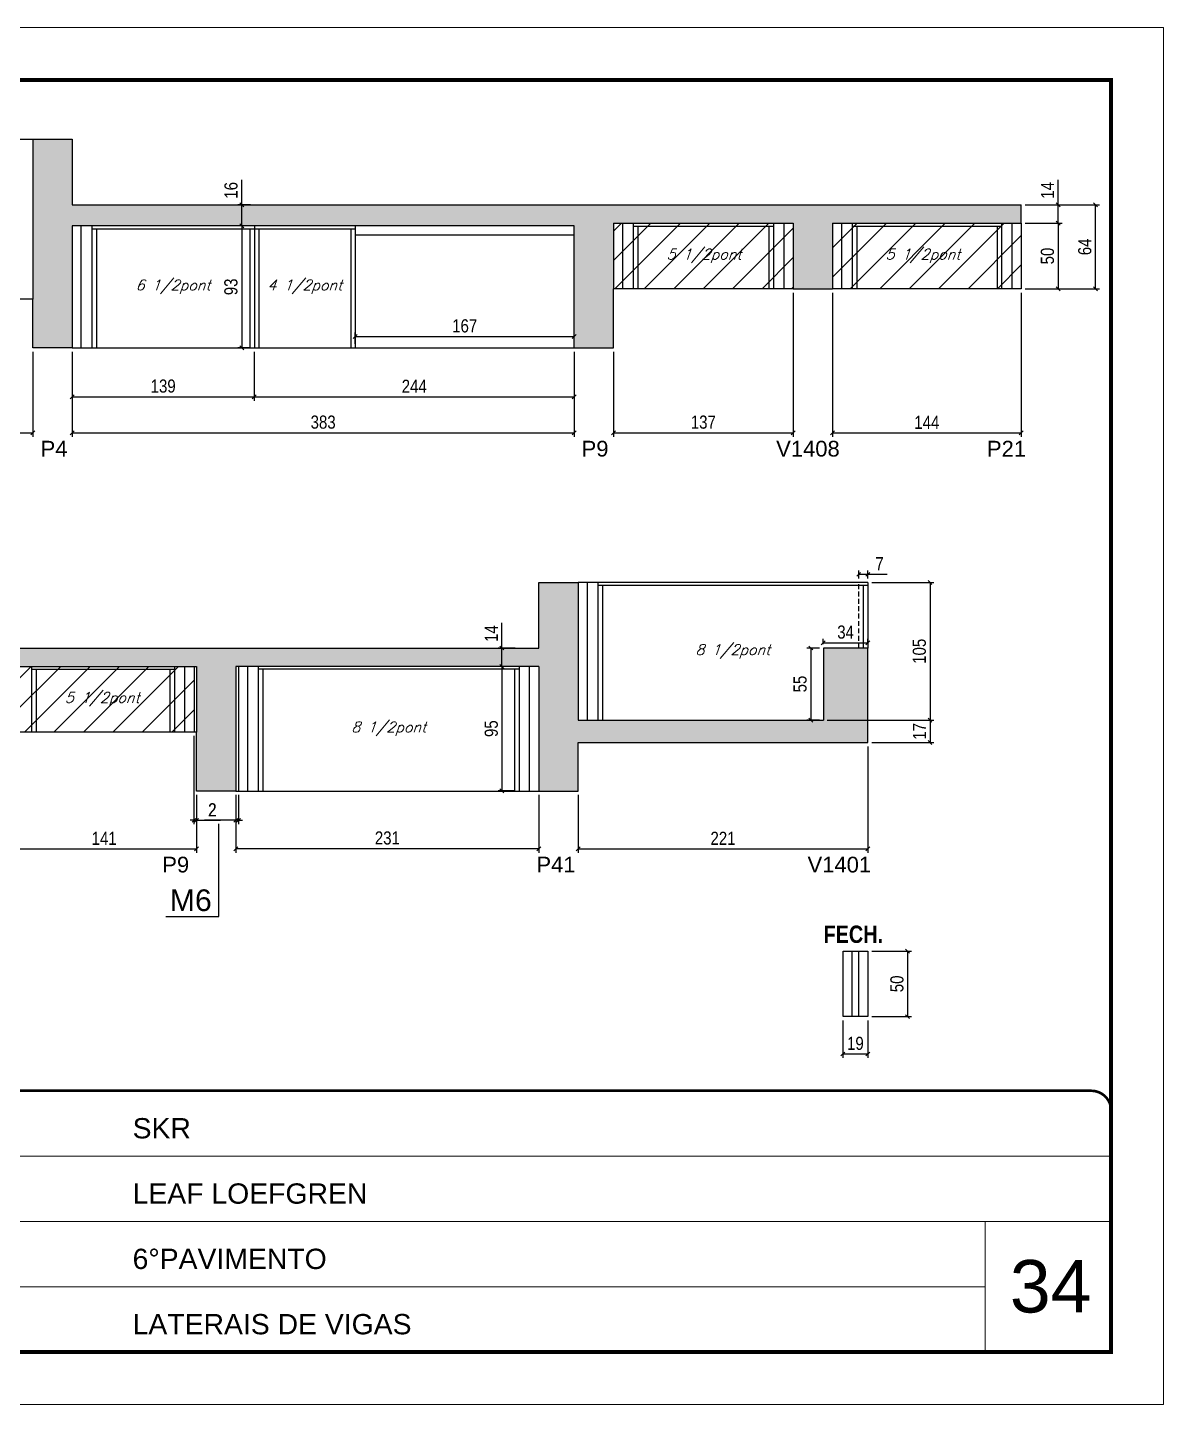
# Model space of a CAD drawing. Extents: x 3309 to 9563, y -2522 to 14608.
# Drawn here: x 5513 to 6379, y 4369 to 5419 of the extents above; entities that cross this region are included whole.
import ezdxf

# ---------------------------------------------------------------- set-up
doc = ezdxf.new("R2010")
doc.units = 0
for name, pattern in [('CONTINUO', [0]), ('DASHED', [0.75, 0.5, -0.25]), ('HIDDEN', [0.375, 0.25, -0.125])]:
    doc.linetypes.add(name, pattern=pattern)
for name, color, linetype in [('5', 5, 'Continuous'), ('COTA', 241, 'Continuous'), ('NOMENCLATURA', 7, 'Continuous'), ('Painéis', 200, 'Continuous'), ('SARR_2.2x7', 40, 'Continuous'), ('SARR_3.5x7', 81, 'Continuous'), ('texto', 7, 'Continuous')]:
    doc.layers.add(name, color=color, linetype=linetype)
for name, color, linetype, lineweight in [('CARIMBO', 255, 'Continuous', 9), ('Folhas', 255, 'Continuous', 9), ('Hachura', 251, 'Continuous', 9), ('SARRAFO DE PRESSAO', 251, 'DASHED', 9)]:
    doc.layers.add(name, color=color, linetype=linetype, lineweight=lineweight)
doc.styles.add('ARIAL', font='arial.ttf')
doc.styles.add('COTA TECNICA', font='techl___.ttf', dxfattribs={"height": 10})
doc.styles.add('Romans', font='romans.shx')
doc.styles.get("Standard").update_dxf_attribs({"font": 'arial.ttf'})
doc.styles.add('TECNICA', font='techb___.ttf', dxfattribs={"height": 10})
doc.dimstyles.new('PAINEL', dxfattribs={"dimtxt": 10, "dimasz": 3, "dimexe": 3, "dimexo": 3, "dimgap": 3, "dimtad": 1, "dimdec": 1, "dimzin": 12, "dimdsep": 46, "dimtxsty": 'COTA TECNICA', "dimblk1": 'OBLIQUE', "dimblk2": 'OBLIQUE', "dimsah": 1, "dimcen": 0.9, "dimclrd": 4, "dimclre": 4, "dimclrt": 240, "dimadec": 1, "dimazin": 3, "dimtfac": 1, "dimtdec": 1, "dimtmove": 0, "dimatfit": 3, "dimfxl": 1, "dimtolj": 1, "dimtzin": 12, "dimarcsym": 0})

# ---------------------------------------------------------------- blocks, each defined once
blk = doc.blocks.new('9999999999')
at = {"color": 30, "linetype": 'CONTINUO'}
for p, q in [((98564.6, 34379.6), (99584, 34379.6)), ((98564.6, 34329.8), (99488, 34329.8)), ((99584, 34329.8), (99488, 34329.8)), ((99488, 34329.8), (99488, 34230.2)), ((98564.6, 34280), (99488, 34280))]:
    blk.add_line(p, q, dxfattribs=at)
at = {"color": 30, "linetype": 'CONTINUO', "const_width": 2}
blk.add_lwpolyline([(99584, 34230.2), (99584, 34414.4, 0.414214), (99569, 34429.4), (98229, 34429.4, 0.414214), (98214, 34414.4), (98214, 34245.2, 0.414214), (98229, 34230.2), (99584, 34230.2)], format="xyb", dxfattribs=at)
at = {"layer": 'Folhas'}
blk.add_lwpolyline([(98139, 34190.2), (99624, 34190.2), (99624, 35240.2), (98139, 35240.2)], close=True, dxfattribs=at)
at = {"layer": 'Folhas', "color": 30, "const_width": 3}
blk.add_lwpolyline([(98214, 34230.2), (99584, 34230.2), (99584, 35200.2), (98214, 35200.2)], close=True, dxfattribs=at)
at = {"color": 7, "linetype": 'Continuous', "ltscale": 5, "style": 'ARIAL'}
for s, height, p in [('SKR', 15.48, (98837.7, 34393.1)), ('LEAF LOEFGREN', 15.483, (98837.7, 34343.3)), ('6°PAVIMENTO', 15.483, (98837.7, 34293.5)), ('LATERAIS DE VIGAS', 15.483, (98837.7, 34243.7))]:
    blk.add_text(s, height=height, dxfattribs=at).set_placement(p)
blk = doc.blocks.new('_Oblique')
at = {"color": 0, "linetype": 'ByBlock', "lineweight": -2}
blk.add_line((-0.5, -0.5), (0.5, 0.5), dxfattribs=at)
blk = doc.blocks.new('*D2663')
at = {"layer": 'COTA', "color": 4, "lineweight": -2, "transparency": 16777216}
for p, q in [((5295.9, 5209), (5295.9, 5107.1)), ((5516.9, 5172), (5516.9, 5107.1)), ((5295.9, 5110.1), (5516.9, 5110.1))]:
    blk.add_line(p, q, dxfattribs=at)
at = {"layer": 'Defpoints', "color": 0, "transparency": 16777216}
for p in [(5295.9, 5212), (5516.9, 5175), (5516.9, 5110.1)]:
    blk.add_point(p, dxfattribs=at)
at = {"layer": 'COTA', "color": 4, "lineweight": -2, "transparency": 16777216, "xscale": 3, "yscale": 3, "zscale": 3, "rotation": 180}
blk.add_blockref('_Oblique', (5295.9, 5110.1), dxfattribs=at)
at = {"layer": 'COTA', "color": 4, "lineweight": -2, "transparency": 16777216, "xscale": 3, "yscale": 3, "zscale": 3}
blk.add_blockref('_Oblique', (5516.9, 5110.1), dxfattribs=at)
at = {"layer": 'COTA', "color": 240, "transparency": 16777216, "insert": (5406.4, 5118.2), "char_height": 10, "attachment_point": 5, "style": 'COTA TECNICA'}
blk.add_mtext('\\A1;221', dxfattribs=at)
blk = doc.blocks.new('*D2666')
at = {"layer": 'COTA', "color": 4, "lineweight": -2, "transparency": 16777216}
for p, q in [((5546.9, 5172), (5546.9, 5107.1)), ((5929.9, 5172), (5929.9, 5107.1)), ((5546.9, 5110.1), (5929.9, 5110.1))]:
    blk.add_line(p, q, dxfattribs=at)
at = {"layer": 'Defpoints', "color": 0, "transparency": 16777216}
for p in [(5546.9, 5175), (5929.9, 5175), (5929.9, 5110.1)]:
    blk.add_point(p, dxfattribs=at)
at = {"layer": 'COTA', "color": 4, "lineweight": -2, "transparency": 16777216, "xscale": 3, "yscale": 3, "zscale": 3, "rotation": 180}
blk.add_blockref('_Oblique', (5546.9, 5110.1), dxfattribs=at)
at = {"layer": 'COTA', "color": 4, "lineweight": -2, "transparency": 16777216, "xscale": 3, "yscale": 3, "zscale": 3}
blk.add_blockref('_Oblique', (5929.9, 5110.1), dxfattribs=at)
at = {"layer": 'COTA', "color": 240, "transparency": 16777216, "insert": (5738.4, 5118.3), "char_height": 10, "attachment_point": 5, "style": 'COTA TECNICA'}
blk.add_mtext('\\A1;383', dxfattribs=at)
blk = doc.blocks.new('*D2667')
at = {"layer": 'COTA', "color": 4, "lineweight": -2, "transparency": 16777216}
for p, q in [((5546.9, 5172), (5546.9, 5134.6)), ((5685.9, 5172), (5685.9, 5134.6)), ((5546.9, 5137.6), (5685.9, 5137.6))]:
    blk.add_line(p, q, dxfattribs=at)
at = {"layer": 'Defpoints', "color": 0, "transparency": 16777216}
for p in [(5546.9, 5175), (5685.9, 5175), (5685.9, 5137.6)]:
    blk.add_point(p, dxfattribs=at)
at = {"layer": 'COTA', "color": 4, "lineweight": -2, "transparency": 16777216, "xscale": 3, "yscale": 3, "zscale": 3, "rotation": 180}
blk.add_blockref('_Oblique', (5546.9, 5137.6), dxfattribs=at)
at = {"layer": 'COTA', "color": 4, "lineweight": -2, "transparency": 16777216, "xscale": 3, "yscale": 3, "zscale": 3}
blk.add_blockref('_Oblique', (5685.9, 5137.6), dxfattribs=at)
at = {"layer": 'COTA', "color": 240, "transparency": 16777216, "insert": (5616.4, 5145.8), "char_height": 10, "attachment_point": 5, "style": 'COTA TECNICA'}
blk.add_mtext('\\A1;139', dxfattribs=at)
blk = doc.blocks.new('*D2668')
at = {"layer": 'COTA', "color": 4, "lineweight": -2, "transparency": 16777216}
for p, q in [((5685.9, 5172), (5685.9, 5134.6)), ((5929.9, 5172), (5929.9, 5134.6)), ((5685.9, 5137.6), (5929.9, 5137.6))]:
    blk.add_line(p, q, dxfattribs=at)
at = {"layer": 'Defpoints', "color": 0, "transparency": 16777216}
for p in [(5685.9, 5175), (5929.9, 5175), (5929.9, 5137.6)]:
    blk.add_point(p, dxfattribs=at)
at = {"layer": 'COTA', "color": 4, "lineweight": -2, "transparency": 16777216, "xscale": 3, "yscale": 3, "zscale": 3, "rotation": 180}
blk.add_blockref('_Oblique', (5685.9, 5137.6), dxfattribs=at)
at = {"layer": 'COTA', "color": 4, "lineweight": -2, "transparency": 16777216, "xscale": 3, "yscale": 3, "zscale": 3}
blk.add_blockref('_Oblique', (5929.9, 5137.6), dxfattribs=at)
at = {"layer": 'COTA', "color": 240, "transparency": 16777216, "insert": (5807.9, 5145.7), "char_height": 10, "attachment_point": 5, "style": 'COTA TECNICA'}
blk.add_mtext('\\A1;244', dxfattribs=at)
blk = doc.blocks.new('*D2670')
at = {"layer": 'COTA', "color": 4, "lineweight": -2, "transparency": 16777216}
for p, q in [((5762.9, 5178), (5762.9, 5186.6)), ((5762.9, 5183.6), (5929.9, 5183.6)), ((5929.9, 5178), (5929.9, 5186.6))]:
    blk.add_line(p, q, dxfattribs=at)
at = {"layer": 'Defpoints', "color": 0, "transparency": 16777216}
for p in [(5929.9, 5183.6), (5762.9, 5175), (5929.9, 5175)]:
    blk.add_point(p, dxfattribs=at)
at = {"layer": 'COTA', "color": 4, "lineweight": -2, "transparency": 16777216, "xscale": 3, "yscale": 3, "zscale": 3, "rotation": 180}
blk.add_blockref('_Oblique', (5762.9, 5183.6), dxfattribs=at)
at = {"layer": 'COTA', "color": 4, "lineweight": -2, "transparency": 16777216, "xscale": 3, "yscale": 3, "zscale": 3}
blk.add_blockref('_Oblique', (5929.9, 5183.6), dxfattribs=at)
at = {"layer": 'COTA', "color": 240, "transparency": 16777216, "insert": (5846.4, 5191.7), "char_height": 10, "attachment_point": 5, "style": 'COTA TECNICA'}
blk.add_mtext('\\A1;167', dxfattribs=at)
blk = doc.blocks.new('*D2672')
at = {"layer": 'COTA', "color": 4, "lineweight": -2, "transparency": 16777216}
for p, q in [((6096.9, 5217), (6096.9, 5107.1)), ((5959.9, 5172), (5959.9, 5107.1)), ((5959.9, 5110.1), (6096.9, 5110.1))]:
    blk.add_line(p, q, dxfattribs=at)
at = {"layer": 'Defpoints', "color": 0, "transparency": 16777216}
for p in [(6096.9, 5220), (5959.9, 5175), (6096.9, 5110.1)]:
    blk.add_point(p, dxfattribs=at)
at = {"layer": 'COTA', "color": 4, "lineweight": -2, "transparency": 16777216, "xscale": 3, "yscale": 3, "zscale": 3, "rotation": 180}
blk.add_blockref('_Oblique', (5959.9, 5110.1), dxfattribs=at)
at = {"layer": 'COTA', "color": 4, "lineweight": -2, "transparency": 16777216, "xscale": 3, "yscale": 3, "zscale": 3}
blk.add_blockref('_Oblique', (6096.9, 5110.1), dxfattribs=at)
at = {"layer": 'COTA', "color": 240, "transparency": 16777216, "insert": (6028.4, 5118.3), "char_height": 10, "attachment_point": 5, "style": 'COTA TECNICA'}
blk.add_mtext('\\A1;137', dxfattribs=at)
blk = doc.blocks.new('*D2674')
at = {"layer": 'COTA', "color": 4, "lineweight": -2, "transparency": 16777216}
for p, q in [((6126.9, 5217), (6126.9, 5107.1)), ((6270.9, 5217), (6270.9, 5107.1)), ((6126.9, 5110.1), (6270.9, 5110.1))]:
    blk.add_line(p, q, dxfattribs=at)
at = {"layer": 'Defpoints', "color": 0, "transparency": 16777216}
for p in [(6126.9, 5220), (6270.9, 5220), (6270.9, 5110.1)]:
    blk.add_point(p, dxfattribs=at)
at = {"layer": 'COTA', "color": 4, "lineweight": -2, "transparency": 16777216, "xscale": 3, "yscale": 3, "zscale": 3, "rotation": 180}
blk.add_blockref('_Oblique', (6126.9, 5110.1), dxfattribs=at)
at = {"layer": 'COTA', "color": 4, "lineweight": -2, "transparency": 16777216, "xscale": 3, "yscale": 3, "zscale": 3}
blk.add_blockref('_Oblique', (6270.9, 5110.1), dxfattribs=at)
at = {"layer": 'COTA', "color": 240, "transparency": 16777216, "insert": (6198.9, 5118.2), "char_height": 10, "attachment_point": 5, "style": 'COTA TECNICA'}
blk.add_mtext('\\A1;144', dxfattribs=at)
blk = doc.blocks.new('*D2675')
at = {"layer": 'COTA', "color": 4, "lineweight": -2, "transparency": 16777216}
for p, q in [((6273.9, 5270), (6302, 5270)), ((6299, 5270), (6299, 5220)), ((6273.9, 5220), (6302, 5220))]:
    blk.add_line(p, q, dxfattribs=at)
at = {"layer": 'Defpoints', "color": 0, "transparency": 16777216}
for p in [(6270.9, 5270), (6270.9, 5220), (6299, 5220)]:
    blk.add_point(p, dxfattribs=at)
at = {"layer": 'COTA', "color": 4, "lineweight": -2, "transparency": 16777216, "xscale": 3, "yscale": 3, "zscale": 3}
for p, rotation in [((6299, 5270), 90), ((6299, 5220), 270)]:
    blk.add_blockref('_Oblique', p, dxfattribs=dict(at, rotation=rotation))
at = {"layer": 'COTA', "color": 240, "transparency": 16777216, "insert": (6290.9, 5245), "char_height": 10, "attachment_point": 5, "rotation": 90, "style": 'COTA TECNICA'}
blk.add_mtext('\\A1;50', dxfattribs=at)
blk = doc.blocks.new('*D2676')
at = {"layer": 'COTA', "color": 4, "lineweight": -2, "transparency": 16777216}
for p, q in [((6299, 5284), (6299, 5303.2)), ((6273.9, 5284), (6302, 5284)), ((6299, 5270), (6299, 5284)), ((6273.9, 5270), (6302, 5270))]:
    blk.add_line(p, q, dxfattribs=at)
at = {"layer": 'Defpoints', "color": 0, "transparency": 16777216}
for p in [(6270.9, 5284), (6299, 5284), (6270.9, 5270)]:
    blk.add_point(p, dxfattribs=at)
at = {"layer": 'COTA', "color": 4, "lineweight": -2, "transparency": 16777216, "xscale": 3, "yscale": 3, "zscale": 3}
for p, rotation in [((6299, 5284), 90), ((6299, 5270), 270)]:
    blk.add_blockref('_Oblique', p, dxfattribs=dict(at, rotation=rotation))
at = {"layer": 'COTA', "color": 240, "transparency": 16777216, "insert": (6290.9, 5295.1), "char_height": 10, "attachment_point": 5, "rotation": 90, "style": 'COTA TECNICA'}
blk.add_mtext('\\A1;14', dxfattribs=at)
blk = doc.blocks.new('*D2677')
at = {"layer": 'COTA', "color": 4, "lineweight": -2, "transparency": 16777216}
for p, q in [((6273.9, 5284), (6330.5, 5284)), ((6327.5, 5220), (6327.5, 5284)), ((6273.9, 5220), (6330.5, 5220))]:
    blk.add_line(p, q, dxfattribs=at)
at = {"layer": 'Defpoints', "color": 0, "transparency": 16777216}
for p in [(6270.9, 5284), (6327.5, 5284), (6270.9, 5220)]:
    blk.add_point(p, dxfattribs=at)
at = {"layer": 'COTA', "color": 4, "lineweight": -2, "transparency": 16777216, "xscale": 3, "yscale": 3, "zscale": 3}
for p, rotation in [((6327.5, 5284), 90), ((6327.5, 5220), 270)]:
    blk.add_blockref('_Oblique', p, dxfattribs=dict(at, rotation=rotation))
at = {"layer": 'COTA', "color": 240, "transparency": 16777216, "insert": (6319.4, 5252), "char_height": 10, "attachment_point": 5, "rotation": 90, "style": 'COTA TECNICA'}
blk.add_mtext('\\A1;64', dxfattribs=at)
blk = doc.blocks.new('*D2678')
at = {"layer": 'COTA', "color": 4, "lineweight": -2, "transparency": 16777216}
for p, q in [((5500.9, 4879.1), (5500.9, 4790)), ((5641.9, 4834.1), (5641.9, 4790)), ((5500.9, 4793), (5641.9, 4793))]:
    blk.add_line(p, q, dxfattribs=at)
at = {"layer": 'Defpoints', "color": 0, "transparency": 16777216}
for p in [(5500.9, 4882.1), (5641.9, 4837.1), (5641.9, 4793)]:
    blk.add_point(p, dxfattribs=at)
at = {"layer": 'COTA', "color": 4, "lineweight": -2, "transparency": 16777216, "xscale": 3, "yscale": 3, "zscale": 3, "rotation": 180}
blk.add_blockref('_Oblique', (5500.9, 4793), dxfattribs=at)
at = {"layer": 'COTA', "color": 4, "lineweight": -2, "transparency": 16777216, "xscale": 3, "yscale": 3, "zscale": 3}
blk.add_blockref('_Oblique', (5641.9, 4793), dxfattribs=at)
at = {"layer": 'COTA', "color": 240, "transparency": 16777216, "insert": (5571.4, 4801), "char_height": 10, "attachment_point": 5, "style": 'COTA TECNICA'}
blk.add_mtext('\\A1;141', dxfattribs=at)
blk = doc.blocks.new('*D2683')
at = {"layer": 'COTA', "color": 4, "lineweight": -2, "transparency": 16777216}
for p, q in [((5671.9, 4834.1), (5671.9, 4790)), ((5902.9, 4834.1), (5902.9, 4790)), ((5902.9, 4793), (5671.9, 4793))]:
    blk.add_line(p, q, dxfattribs=at)
at = {"layer": 'Defpoints', "color": 0, "transparency": 16777216}
for p in [(5671.9, 4837.1), (5902.9, 4837.1), (5671.9, 4793)]:
    blk.add_point(p, dxfattribs=at)
at = {"layer": 'COTA', "color": 4, "lineweight": -2, "transparency": 16777216, "xscale": 3, "yscale": 3, "zscale": 3, "rotation": 180}
blk.add_blockref('_Oblique', (5671.9, 4793), dxfattribs=at)
at = {"layer": 'COTA', "color": 4, "lineweight": -2, "transparency": 16777216, "xscale": 3, "yscale": 3, "zscale": 3}
blk.add_blockref('_Oblique', (5902.9, 4793), dxfattribs=at)
at = {"layer": 'COTA', "color": 240, "transparency": 16777216, "insert": (5787.4, 4801.2), "char_height": 10, "attachment_point": 5, "style": 'COTA TECNICA'}
blk.add_mtext('\\A1;231', dxfattribs=at)
blk = doc.blocks.new('*D2685')
at = {"layer": 'COTA', "color": 4, "lineweight": -2, "transparency": 16777216}
for p, q in [((6156.9, 4996.1), (6204.3, 4996.1)), ((6201.3, 4996.1), (6201.3, 4891.1)), ((6122.9, 4891.1), (6204.3, 4891.1))]:
    blk.add_line(p, q, dxfattribs=at)
at = {"layer": 'Defpoints', "color": 0, "transparency": 16777216}
for p in [(6153.9, 4996.1), (6119.9, 4891.1), (6201.3, 4891.1)]:
    blk.add_point(p, dxfattribs=at)
at = {"layer": 'COTA', "color": 4, "lineweight": -2, "transparency": 16777216, "xscale": 3, "yscale": 3, "zscale": 3}
for p, rotation in [((6201.3, 4996.1), 90), ((6201.3, 4891.1), 270)]:
    blk.add_blockref('_Oblique', p, dxfattribs=dict(at, rotation=rotation))
at = {"layer": 'COTA', "color": 240, "transparency": 16777216, "insert": (6193.2, 4943.6), "char_height": 10, "attachment_point": 5, "rotation": 90, "style": 'COTA TECNICA'}
blk.add_mtext('\\A1;105', dxfattribs=at)
blk = doc.blocks.new('*D2686')
at = {"layer": 'COTA', "color": 4, "lineweight": -2, "transparency": 16777216}
for p, q in [((6122.9, 4891.1), (6204.3, 4891.1)), ((6201.3, 4891.1), (6201.3, 4874.1)), ((6156.9, 4874.1), (6204.3, 4874.1))]:
    blk.add_line(p, q, dxfattribs=at)
at = {"layer": 'Defpoints', "color": 0, "transparency": 16777216}
for p in [(6119.9, 4891.1), (6153.9, 4874.1), (6201.3, 4874.1)]:
    blk.add_point(p, dxfattribs=at)
at = {"layer": 'COTA', "color": 4, "lineweight": -2, "transparency": 16777216, "xscale": 3, "yscale": 3, "zscale": 3}
for p, rotation in [((6201.3, 4891.1), 90), ((6201.3, 4874.1), 270)]:
    blk.add_blockref('_Oblique', p, dxfattribs=dict(at, rotation=rotation))
at = {"layer": 'COTA', "color": 240, "transparency": 16777216, "insert": (6193.2, 4882.6), "char_height": 10, "attachment_point": 5, "rotation": 90, "style": 'COTA TECNICA'}
blk.add_mtext('\\A1;17', dxfattribs=at)
blk = doc.blocks.new('*D2687')
at = {"layer": 'COTA', "color": 4, "lineweight": -2, "transparency": 16777216}
for p, q in [((6119.9, 4949.1), (6119.9, 4953)), ((6119.9, 4950), (6153.9, 4950)), ((6153.9, 4949.1), (6153.9, 4953))]:
    blk.add_line(p, q, dxfattribs=at)
at = {"layer": 'Defpoints', "color": 0, "transparency": 16777216}
for p in [(6119.9, 4946.1), (6153.9, 4950), (6153.9, 4946.1)]:
    blk.add_point(p, dxfattribs=at)
at = {"layer": 'COTA', "color": 4, "lineweight": -2, "transparency": 16777216, "xscale": 3, "yscale": 3, "zscale": 3, "rotation": 180}
blk.add_blockref('_Oblique', (6119.9, 4950), dxfattribs=at)
at = {"layer": 'COTA', "color": 4, "lineweight": -2, "transparency": 16777216, "xscale": 3, "yscale": 3, "zscale": 3}
blk.add_blockref('_Oblique', (6153.9, 4950), dxfattribs=at)
at = {"layer": 'COTA', "color": 240, "transparency": 16777216, "insert": (6136.9, 4958.2), "char_height": 10, "attachment_point": 5, "style": 'COTA TECNICA'}
blk.add_mtext('\\A1;34', dxfattribs=at)
blk = doc.blocks.new('*D2688')
at = {"layer": 'COTA', "color": 4, "lineweight": -2, "transparency": 16777216}
for p, q in [((6116.9, 4946.1), (6107.3, 4946.1)), ((6110.3, 4946.1), (6110.3, 4891.1)), ((6116.9, 4891.1), (6107.3, 4891.1))]:
    blk.add_line(p, q, dxfattribs=at)
at = {"layer": 'Defpoints', "color": 0, "transparency": 16777216}
for p in [(6119.9, 4946.1), (6110.3, 4891.1), (6119.9, 4891.1)]:
    blk.add_point(p, dxfattribs=at)
at = {"layer": 'COTA', "color": 4, "lineweight": -2, "transparency": 16777216, "xscale": 3, "yscale": 3, "zscale": 3}
for p, rotation in [((6110.3, 4946.1), 90), ((6110.3, 4891.1), 270)]:
    blk.add_blockref('_Oblique', p, dxfattribs=dict(at, rotation=rotation))
at = {"layer": 'COTA', "color": 240, "transparency": 16777216, "insert": (6102.2, 4918.6), "char_height": 10, "attachment_point": 5, "rotation": 90, "style": 'COTA TECNICA'}
blk.add_mtext('\\A1;55', dxfattribs=at)
blk = doc.blocks.new('*D2689')
at = {"layer": 'COTA', "color": 4, "lineweight": -2, "transparency": 16777216}
for p, q in [((6146.9, 4999.1), (6146.9, 5005.3)), ((6146.9, 5002.3), (6153.9, 5002.3)), ((6153.9, 4999.1), (6153.9, 5005.3)), ((6153.9, 5002.3), (6168.7, 5002.3))]:
    blk.add_line(p, q, dxfattribs=at)
at = {"layer": 'Defpoints', "color": 0, "transparency": 16777216}
for p in [(6153.9, 5002.3), (6146.9, 4996.1), (6153.9, 4996.1)]:
    blk.add_point(p, dxfattribs=at)
at = {"layer": 'COTA', "color": 4, "lineweight": -2, "transparency": 16777216, "xscale": 3, "yscale": 3, "zscale": 3, "rotation": 180}
blk.add_blockref('_Oblique', (6146.9, 5002.3), dxfattribs=at)
at = {"layer": 'COTA', "color": 4, "lineweight": -2, "transparency": 16777216, "xscale": 3, "yscale": 3, "zscale": 3}
blk.add_blockref('_Oblique', (6153.9, 5002.3), dxfattribs=at)
at = {"layer": 'COTA', "color": 240, "transparency": 16777216, "insert": (6162.8, 5010.4), "char_height": 10, "attachment_point": 5, "style": 'COTA TECNICA'}
blk.add_mtext('\\A1;7', dxfattribs=at)
blk = doc.blocks.new('*D2690')
at = {"layer": 'COTA', "color": 4, "lineweight": -2, "transparency": 16777216}
for p, q in [((6153.9, 4871.1), (6153.9, 4790)), ((5932.9, 4834.1), (5932.9, 4790)), ((5932.9, 4793), (6153.9, 4793))]:
    blk.add_line(p, q, dxfattribs=at)
at = {"layer": 'Defpoints', "color": 0, "transparency": 16777216}
for p in [(6153.9, 4874.1), (5932.9, 4837.1), (6153.9, 4793)]:
    blk.add_point(p, dxfattribs=at)
at = {"layer": 'COTA', "color": 4, "lineweight": -2, "transparency": 16777216, "xscale": 3, "yscale": 3, "zscale": 3, "rotation": 180}
blk.add_blockref('_Oblique', (5932.9, 4793), dxfattribs=at)
at = {"layer": 'COTA', "color": 4, "lineweight": -2, "transparency": 16777216, "xscale": 3, "yscale": 3, "zscale": 3}
blk.add_blockref('_Oblique', (6153.9, 4793), dxfattribs=at)
at = {"layer": 'COTA', "color": 240, "transparency": 16777216, "insert": (6043.4, 4801), "char_height": 10, "attachment_point": 5, "style": 'COTA TECNICA'}
blk.add_mtext('\\A1;221', dxfattribs=at)
blk = doc.blocks.new('*D2691')
at = {"layer": 'COTA', "color": 4, "lineweight": -2, "transparency": 16777216}
for p, q in [((5639.9, 4879.1), (5639.9, 4811.7)), ((5641.9, 4834.1), (5641.9, 4811.7)), ((5639.9, 4814.7), (5636.9, 4814.7)), ((5639.9, 4814.7), (5641.9, 4814.7)), ((5641.9, 4814.7), (5660.1, 4814.7))]:
    blk.add_line(p, q, dxfattribs=at)
at = {"layer": 'Defpoints', "color": 0, "transparency": 16777216}
for p in [(5639.9, 4882.1), (5641.9, 4837.1), (5641.9, 4814.7)]:
    blk.add_point(p, dxfattribs=at)
at = {"layer": 'COTA', "color": 4, "lineweight": -2, "transparency": 16777216, "xscale": 3, "yscale": 3, "zscale": 3}
blk.add_blockref('_Oblique', (5639.9, 4814.7), dxfattribs=at)
at = {"layer": 'COTA', "color": 4, "lineweight": -2, "transparency": 16777216, "xscale": 3, "yscale": 3, "zscale": 3, "rotation": 180}
blk.add_blockref('_Oblique', (5641.9, 4814.7), dxfattribs=at)
at = {"layer": 'COTA', "color": 240, "transparency": 16777216, "insert": (5654, 4822.7), "char_height": 10, "attachment_point": 5, "style": 'COTA TECNICA'}
blk.add_mtext('\\A1;2', dxfattribs=at)
blk = doc.blocks.new('*D2692')
at = {"layer": 'COTA', "color": 4, "lineweight": -2, "transparency": 16777216}
for p, q in [((5671.9, 4834.1), (5671.9, 4811.7)), ((5673.9, 4834.1), (5673.9, 4811.7)), ((5671.9, 4814.7), (5647.8, 4814.7)), ((5673.9, 4814.7), (5671.9, 4814.7)), ((5673.9, 4814.7), (5676.9, 4814.7))]:
    blk.add_line(p, q, dxfattribs=at)
at = {"layer": 'Defpoints', "color": 0, "transparency": 16777216}
for p in [(5671.9, 4837.1), (5673.9, 4837.1), (5671.9, 4814.7)]:
    blk.add_point(p, dxfattribs=at)
at = {"layer": 'COTA', "color": 4, "lineweight": -2, "transparency": 16777216, "xscale": 3, "yscale": 3, "zscale": 3}
blk.add_blockref('_Oblique', (5671.9, 4814.7), dxfattribs=at)
at = {"layer": 'COTA', "color": 4, "lineweight": -2, "transparency": 16777216, "xscale": 3, "yscale": 3, "zscale": 3, "rotation": 180}
blk.add_blockref('_Oblique', (5673.9, 4814.7), dxfattribs=at)
at = {"layer": 'COTA', "color": 240, "transparency": 16777216, "insert": (5653.8, 4822.7), "char_height": 10, "attachment_point": 5, "style": 'COTA TECNICA'}
blk.add_mtext('\\A1;2', dxfattribs=at)
blk = doc.blocks.new('*D2693')
at = {"layer": 'COTA', "color": 4, "lineweight": -2, "transparency": 16777216}
for p, q in [((6156.9, 4715), (6187.2, 4715)), ((6184.2, 4715), (6184.2, 4665)), ((6156.9, 4665), (6187.2, 4665))]:
    blk.add_line(p, q, dxfattribs=at)
at = {"layer": 'Defpoints', "color": 0, "transparency": 16777216}
for p in [(6153.9, 4715), (6153.9, 4665), (6184.2, 4665)]:
    blk.add_point(p, dxfattribs=at)
at = {"layer": 'COTA', "color": 4, "lineweight": -2, "transparency": 16777216, "xscale": 3, "yscale": 3, "zscale": 3}
for p, rotation in [((6184.2, 4715), 90), ((6184.2, 4665), 270)]:
    blk.add_blockref('_Oblique', p, dxfattribs=dict(at, rotation=rotation))
at = {"layer": 'COTA', "color": 240, "transparency": 16777216, "insert": (6176.1, 4690), "char_height": 10, "attachment_point": 5, "rotation": 90, "style": 'COTA TECNICA'}
blk.add_mtext('\\A1;50', dxfattribs=at)
blk = doc.blocks.new('*D2694')
at = {"layer": 'COTA', "color": 4, "lineweight": -2, "transparency": 16777216}
for p, q in [((6134.9, 4662), (6134.9, 4633.5)), ((6153.9, 4662), (6153.9, 4633.5)), ((6153.9, 4636.5), (6134.9, 4636.5))]:
    blk.add_line(p, q, dxfattribs=at)
at = {"layer": 'Defpoints', "color": 0, "transparency": 16777216}
for p in [(6134.9, 4665), (6153.9, 4665), (6134.9, 4636.5)]:
    blk.add_point(p, dxfattribs=at)
at = {"layer": 'COTA', "color": 4, "lineweight": -2, "transparency": 16777216, "xscale": 3, "yscale": 3, "zscale": 3, "rotation": 180}
blk.add_blockref('_Oblique', (6134.9, 4636.5), dxfattribs=at)
at = {"layer": 'COTA', "color": 4, "lineweight": -2, "transparency": 16777216, "xscale": 3, "yscale": 3, "zscale": 3}
blk.add_blockref('_Oblique', (6153.9, 4636.5), dxfattribs=at)
at = {"layer": 'COTA', "color": 240, "transparency": 16777216, "insert": (6144.4, 4644.6), "char_height": 10, "attachment_point": 5, "style": 'COTA TECNICA'}
blk.add_mtext('\\A1;19', dxfattribs=at)
blk = doc.blocks.new('*D2695')
at = {"layer": 'COTA', "color": 4, "lineweight": -2, "transparency": 16777216}
for p, q in [((5682.9, 5268), (5673.3, 5268)), ((5676.3, 5268), (5676.3, 5175)), ((5682.9, 5175), (5673.3, 5175))]:
    blk.add_line(p, q, dxfattribs=at)
at = {"layer": 'Defpoints', "color": 0, "transparency": 16777216}
for p in [(5685.9, 5268), (5676.3, 5175), (5685.9, 5175)]:
    blk.add_point(p, dxfattribs=at)
at = {"layer": 'COTA', "color": 4, "lineweight": -2, "transparency": 16777216, "xscale": 3, "yscale": 3, "zscale": 3}
for p, rotation in [((5676.3, 5268), 90), ((5676.3, 5175), 270)]:
    blk.add_blockref('_Oblique', p, dxfattribs=dict(at, rotation=rotation))
at = {"layer": 'COTA', "color": 240, "transparency": 16777216, "insert": (5668.1, 5221.5), "char_height": 10, "attachment_point": 5, "rotation": 90, "style": 'COTA TECNICA'}
blk.add_mtext('\\A1;93', dxfattribs=at)
blk = doc.blocks.new('*D2696')
at = {"layer": 'COTA', "color": 4, "lineweight": -2, "transparency": 16777216}
for p, q in [((5676.3, 5284), (5676.3, 5303.1)), ((5682.9, 5284), (5673.3, 5284)), ((5676.3, 5268), (5676.3, 5284)), ((5682.9, 5268), (5673.3, 5268))]:
    blk.add_line(p, q, dxfattribs=at)
at = {"layer": 'Defpoints', "color": 0, "transparency": 16777216}
for p in [(5676.3, 5284), (5685.9, 5284), (5685.9, 5268)]:
    blk.add_point(p, dxfattribs=at)
at = {"layer": 'COTA', "color": 4, "lineweight": -2, "transparency": 16777216, "xscale": 3, "yscale": 3, "zscale": 3}
for p, rotation in [((5676.3, 5284), 90), ((5676.3, 5268), 270)]:
    blk.add_blockref('_Oblique', p, dxfattribs=dict(at, rotation=rotation))
at = {"layer": 'COTA', "color": 240, "transparency": 16777216, "insert": (5668.2, 5295.1), "char_height": 10, "attachment_point": 5, "rotation": 90, "style": 'COTA TECNICA'}
blk.add_mtext('\\A1;16', dxfattribs=at)
blk = doc.blocks.new('*D2697')
at = {"layer": 'COTA', "color": 4, "lineweight": -2, "transparency": 16777216}
for p, q in [((5884.9, 4932.1), (5871.8, 4932.1)), ((5874.8, 4932.1), (5874.8, 4837.1)), ((5884.9, 4837.1), (5871.8, 4837.1))]:
    blk.add_line(p, q, dxfattribs=at)
at = {"layer": 'Defpoints', "color": 0, "transparency": 16777216}
for p in [(5887.9, 4932.1), (5874.8, 4837.1), (5887.9, 4837.1)]:
    blk.add_point(p, dxfattribs=at)
at = {"layer": 'COTA', "color": 4, "lineweight": -2, "transparency": 16777216, "xscale": 3, "yscale": 3, "zscale": 3}
for p, rotation in [((5874.8, 4932.1), 90), ((5874.8, 4837.1), 270)]:
    blk.add_blockref('_Oblique', p, dxfattribs=dict(at, rotation=rotation))
at = {"layer": 'COTA', "color": 240, "transparency": 16777216, "insert": (5866.7, 4884.6), "char_height": 10, "attachment_point": 5, "rotation": 90, "style": 'COTA TECNICA'}
blk.add_mtext('\\A1;95', dxfattribs=at)
blk = doc.blocks.new('*D2698')
at = {"layer": 'COTA', "color": 4, "lineweight": -2, "transparency": 16777216}
for p, q in [((5874.8, 4946.1), (5874.8, 4965.2)), ((5884.9, 4946.1), (5871.8, 4946.1)), ((5874.8, 4932.1), (5874.8, 4946.1)), ((5884.9, 4932.1), (5871.8, 4932.1))]:
    blk.add_line(p, q, dxfattribs=at)
at = {"layer": 'Defpoints', "color": 0, "transparency": 16777216}
for p in [(5874.8, 4946.1), (5887.9, 4946.1), (5887.9, 4932.1)]:
    blk.add_point(p, dxfattribs=at)
at = {"layer": 'COTA', "color": 4, "lineweight": -2, "transparency": 16777216, "xscale": 3, "yscale": 3, "zscale": 3}
for p, rotation in [((5874.8, 4946.1), 90), ((5874.8, 4932.1), 270)]:
    blk.add_blockref('_Oblique', p, dxfattribs=dict(at, rotation=rotation))
at = {"layer": 'COTA', "color": 240, "transparency": 16777216, "insert": (5866.7, 4957.1), "char_height": 10, "attachment_point": 5, "rotation": 90, "style": 'COTA TECNICA'}
blk.add_mtext('\\A1;14', dxfattribs=at)

msp = doc.modelspace()

# ---------------------------------------------------------------- hatches: boundary and pattern name
at = {"layer": 'COTA'}
h = msp.add_hatch(dxfattribs=at)
h.set_pattern_fill('AR-CONC', color=256, scale=0.03)
h.paths.add_polyline_path([(5929.94, 5175.05), (5959.94, 5175.05), (5959.94, 5220.05), (5959.94, 5270.05), (6096.94, 5270.05), (6096.94, 5220.05), (6126.94, 5220.05), (6126.94, 5270.05), (6270.94, 5270.05), (6270.94, 5284.05), (5546.94, 5284.05), (5546.94, 5334.05), (5516.94, 5334.05), (5516.94, 5212.05), (5516.94, 5175.05), (5546.94, 5175.05), (5546.94, 5268.05), (5929.94, 5268.05)])
h = msp.add_hatch(dxfattribs=at)
h.set_pattern_fill('AR-CONC', color=256, scale=0.03)
h.paths.add_polyline_path([(5902.94, 4837.05), (5932.94, 4837.05), (5932.94, 4874.05), (6153.94, 4874.05), (6153.94, 4946.05), (6119.94, 4946.05), (6119.94, 4891.05), (5932.94, 4891.05), (5932.94, 4996.05), (5902.94, 4996.05), (5902.94, 4946.05), (5295.94, 4946.05), (5295.94, 4932.05), (5470.94, 4932.05), (5470.94, 4882.05), (5500.94, 4882.05), (5500.94, 4932.05), (5641.94, 4932.05), (5641.94, 4882.05), (5641.94, 4837.05), (5671.94, 4837.05), (5671.94, 4932.05), (5902.94, 4932.05)])
at = {"layer": 'Hachura', "linetype": 'ByBlock'}
h = msp.add_hatch(dxfattribs=at)
h.set_pattern_fill('ANSI31', color=256, scale=5)
h.paths.add_polyline_path([(6096.94, 5220.05), (6096.94, 5270.05), (5959.94, 5270.05), (5959.94, 5220.05)])
h.paths.add_polyline_path([(6126.94, 5270.05), (6126.94, 5220.05), (6270.94, 5220.05), (6270.94, 5270.05)])
h.paths.add_polyline_path([(5500.94, 4932.05), (5500.94, 4882.05), (5639.94, 4882.05), (5639.94, 4932.05)])
h.paths.add_polyline_path([(5470.94, 4932.05), (5295.94, 4932.05), (5295.94, 4882.05), (5470.94, 4882.05)])

# ---------------------------------------------------------------- linework, layer by layer
at = {"layer": 'COTA'}
for p, q in [((5516.94, 5334.05), (5546.94, 5334.05)), ((5546.94, 5334.05), (5546.94, 5284.05)), ((5546.94, 5284.05), (6270.94, 5284.05)), ((6270.94, 5270.05), (6270.94, 5284.05)), ((5959.94, 5175.05), (5959.94, 5220.05)), ((6096.94, 5220.05), (6126.94, 5220.05)), ((5516.94, 5175.05), (5516.94, 5212.05)), ((5546.94, 5175.05), (5516.94, 5175.05)), ((5929.94, 5175.05), (5959.94, 5175.05)), ((5902.94, 4946.05), (5902.94, 4996.05)), ((5902.94, 4996.05), (5932.94, 4996.05)), ((5295.94, 4946.05), (5902.94, 4946.05)), ((6153.94, 4874.05), (6153.94, 4946.05)), ((5641.94, 4837.05), (5641.94, 4882.05)), ((5932.94, 4837.05), (5932.94, 4874.05)), ((5932.94, 4874.05), (6153.94, 4874.05)), ((5671.94, 4837.05), (5641.94, 4837.05)), ((5902.94, 4837.05), (5932.94, 4837.05))]:
    msp.add_line(p, q, dxfattribs=at)
at = {"layer": 'NOMENCLATURA', "linetype": 'Continuous'}
for p, q in [((5658.91, 4741.32), (5658.91, 4812.15)), ((5618.37, 4741.32), (5658.91, 4741.32))]:
    msp.add_line(p, q, dxfattribs=at)
at = {"layer": 'Painéis', "linetype": 'ByBlock'}
for p, q in [((5295.94, 5334.05), (5516.94, 5334.05)), ((5516.94, 5334.05), (5516.94, 5212.05)), ((5929.94, 5268.05), (5546.94, 5268.05)), ((5546.94, 5268.05), (5546.94, 5175.05)), ((5685.94, 5268.05), (5685.94, 5175.05)), ((5929.94, 5175.05), (5929.94, 5268.05)), ((5959.94, 5270.05), (5959.94, 5220.05)), ((5959.94, 5270.05), (6096.94, 5270.05)), ((6096.94, 5270.05), (6096.94, 5220.05)), ((6126.94, 5270.05), (6126.94, 5220.05)), ((6126.94, 5270.05), (6270.94, 5270.05)), ((6270.94, 5270.05), (6270.94, 5220.05)), ((6096.94, 5220.05), (5959.94, 5220.05)), ((6270.94, 5220.05), (6126.94, 5220.05)), ((5516.94, 5212.05), (5295.94, 5212.05)), ((5546.94, 5175.05), (5929.94, 5175.05)), ((6153.94, 4996.05), (5932.94, 4996.05)), ((5932.94, 4996.05), (5932.94, 4891.05)), ((6153.94, 4996.05), (6153.94, 4946.05)), ((6119.94, 4946.05), (6119.94, 4891.05)), ((6153.94, 4946.05), (6119.94, 4946.05)), ((5500.94, 4932.05), (5641.94, 4932.05)), ((5639.94, 4932.05), (5639.94, 4882.05)), ((5641.94, 4932.05), (5641.94, 4882.05)), ((5902.94, 4932.05), (5671.94, 4932.05)), ((5671.94, 4932.05), (5671.94, 4837.05)), ((5673.94, 4932.05), (5673.94, 4837.05)), ((5902.94, 4932.05), (5902.94, 4837.05)), ((5932.94, 4891.05), (6119.94, 4891.05)), ((5641.94, 4882.05), (5500.94, 4882.05)), ((5671.94, 4837.05), (5902.94, 4837.05)), ((6134.94, 4665.01), (6134.94, 4715.01)), ((6134.94, 4715.01), (6153.94, 4715.01)), ((6153.94, 4715.01), (6153.94, 4665.01)), ((6153.94, 4665.01), (6134.94, 4665.01))]:
    msp.add_line(p, q, dxfattribs=at)
at = {"layer": 'SARR_2.2x7', "linetype": 'Continuous'}
for p, q in [((5553.94, 5175.05), (5553.94, 5268.05)), ((5561.94, 5265.85), (5685.94, 5265.85)), ((5685.94, 5265.85), (5762.94, 5265.85)), ((5929.94, 5261.05), (5762.94, 5261.05)), ((5966.94, 5220.05), (5966.94, 5270.05)), ((5974.94, 5267.85), (6081.94, 5267.85)), ((6089.94, 5220.05), (6089.94, 5270.05)), ((6133.94, 5220.05), (6133.94, 5270.05)), ((6141.94, 5267.85), (6255.94, 5267.85)), ((6263.94, 5220.05), (6263.94, 5270.05)), ((5939.94, 4891.05), (5939.94, 4996.05)), ((6153.94, 4993.85), (5947.94, 4993.85)), ((5515.94, 4929.85), (5624.94, 4929.85)), ((5632.94, 4882.05), (5632.94, 4932.05)), ((5680.94, 4837.05), (5680.94, 4932.05)), ((5887.94, 4929.85), (5688.94, 4929.85)), ((5895.94, 4837.05), (5895.94, 4932.05)), ((6141.94, 4665.01), (6141.94, 4715.01)), ((6146.94, 4665.01), (6146.94, 4715.01))]:
    msp.add_line(p, q, dxfattribs=at)
at = {"layer": 'SARR_2.2x7', "linetype": 'HIDDEN', "ltscale": 15}
msp.add_line((6146.94, 4946.05), (6146.94, 4996.05), dxfattribs=at)
at = {"layer": 'SARR_3.5x7'}
for p, q in [((5561.94, 5268.05), (5561.94, 5175.05)), ((5565.44, 5265.85), (5565.44, 5175.05)), ((5682.44, 5265.85), (5682.44, 5175.05)), ((5689.44, 5265.85), (5689.44, 5175.05)), ((5759.44, 5265.85), (5759.44, 5175.05)), ((5762.94, 5268.05), (5762.94, 5175.05)), ((5974.94, 5270.05), (5974.94, 5220.05)), ((5978.44, 5267.85), (5978.44, 5220.05)), ((6078.44, 5267.85), (6078.44, 5220.05)), ((6081.94, 5270.05), (6081.94, 5220.05)), ((6141.94, 5270.05), (6141.94, 5220.05)), ((6145.44, 5267.85), (6145.44, 5220.05)), ((6252.44, 5267.85), (6252.44, 5220.05)), ((6255.94, 5270.05), (6255.94, 5220.05)), ((5947.94, 4996.05), (5947.94, 4891.05)), ((5951.44, 4993.85), (5951.44, 4891.05)), ((6150.44, 4993.85), (6150.44, 4946.05)), ((5515.94, 4932.05), (5515.94, 4882.05)), ((5519.44, 4929.85), (5519.44, 4882.05)), ((5621.44, 4929.85), (5621.44, 4882.05)), ((5624.94, 4932.05), (5624.94, 4882.05)), ((5688.94, 4932.05), (5688.94, 4837.05)), ((5692.44, 4929.85), (5692.44, 4837.05)), ((5884.44, 4929.85), (5884.44, 4837.05)), ((5887.94, 4932.05), (5887.94, 4837.05))]:
    msp.add_line(p, q, dxfattribs=at)

# ---------------------------------------------------------------- block references
at = {"layer": 'SARRAFO DE PRESSAO', "color": 6, "linetype": 'ByBlock'}
msp.add_blockref('9999999999', (-93244.61, -29820.95), dxfattribs=at)

# ---------------------------------------------------------------- texts
at = {"layer": '5', "linetype": 'Continuous'}
for s, p in [('P4', (5522.94, 5092.1)), ('P9', (5935.58, 5092.1)), ('V1408', (6083.96, 5092.1)), ('P21', (6244.73, 5092.1)), ('P9', (5615.73, 4774.95)), ('P41', (5901.11, 4774.95)), ('V1401', (6107.91, 4774.95))]:
    msp.add_text(s, height=12, rotation=0.00004, dxfattribs=at).set_placement(p)
at = {"layer": 'CARIMBO', "style": 'ARIAL'}
msp.add_text('34', height=40, dxfattribs=at).set_placement((6262.23, 4439.4))
at = {"layer": 'NOMENCLATURA', "linetype": 'Continuous'}
msp.add_text('M6', height=16.5, dxfattribs=at).set_placement((5621.45, 4745.52))
at = {"layer": 'NOMENCLATURA', "style": 'TECNICA'}
msp.add_text('FECH.', height=13.2, dxfattribs=at).set_placement((6120.11, 4721.24))
at = {"layer": 'texto', "color": 2, "char_height": 8, "attachment_point": 5, "style": 'Romans'}
for s, insert in [('{\\Q19;\\C256;5 1/2pont}', (6028.94, 5245.05)), ('{\\Q19;\\C256;5 1/2pont}', (6195.94, 5245.05)), ('{\\Q19;\\C256;6 1/2pont}', (5623.94, 5221.55)), ('{\\Q19;\\C256;4 1/2pont}', (5724.44, 5221.55)), ('{\\Q19;\\C256;8 1/2pont}', (6050.94, 4943.55)), ('{\\Q19;\\C256;5 1/2pont}', (5569.94, 4907.05)), ('{\\Q19;\\C256;8 1/2pont}', (5788.44, 4884.55))]:
    msp.add_mtext(s, dxfattribs=dict(at, insert=insert))

# ---------------------------------------------------------------- dimensions: what is measured, and where the dimension line sits
at = {"layer": 'COTA'}
for base, p1, p2, angle, picture, middle in [((5676.33, 5284.05), (5685.94, 5268.05), (5685.94, 5284.05), 90, '*D2696', (5668.23, 5295.06)), ((6299.01, 5284.05), (6270.94, 5270.05), (6270.94, 5284.05), 90, '*D2676', (6290.94, 5295.11)), ((6327.47, 5284.05), (6270.94, 5220.05), (6270.94, 5284.05), 90, '*D2677', (6319.37, 5252.05)), ((6299.01, 5220.05), (6270.94, 5270.05), (6270.94, 5220.05), 90, '*D2675', (6290.9, 5245.05)), ((5676.33, 5175.05), (5685.94, 5268.05), (5685.94, 5175.05), 90, '*D2695', (5668.08, 5221.55)), ((5929.94, 5110.11), (5546.94, 5175.05), (5929.94, 5175.05), 180, '*D2666', (5738.44, 5118.35)), ((6201.31, 4891.05), (6153.94, 4996.05), (6119.94, 4891.05), 90, '*D2685', (6193.2, 4943.55)), ((5874.82, 4946.05), (5887.94, 4932.05), (5887.94, 4946.05), 90, '*D2698', (5866.74, 4957.11)), ((6110.31, 4891.05), (6119.94, 4946.05), (6119.94, 4891.05), 90, '*D2688', (6102.2, 4918.55)), ((5874.82, 4837.05), (5887.94, 4932.05), (5887.94, 4837.05), 90, '*D2697', (5866.68, 4884.55)), ((6201.31, 4874.05), (6119.94, 4891.05), (6153.94, 4874.05), 90, '*D2686', (6193.23, 4882.55)), ((5671.94, 4792.96), (5902.94, 4837.05), (5671.94, 4837.05), 180, '*D2683', (5787.44, 4801.18)), ((6184.21, 4665.01), (6153.94, 4715.01), (6153.94, 4665.01), 90, '*D2693', (6176.1, 4690.01))]:
    dim = msp.add_linear_dim(base=base, p1=p1, p2=p2, angle=angle, dimstyle='PAINEL', dxfattribs=at)
    dim.commit()
    dim.dimension.update_dxf_attribs({"geometry": picture, "text_midpoint": middle})
for base, p1, p2, picture, middle in [((6096.94, 5110.11), (5959.94, 5175.05), (6096.94, 5220.05), '*D2672', (6028.44, 5118.33)), ((6270.94, 5110.11), (6126.94, 5220.05), (6270.94, 5220.05), '*D2674', (6198.94, 5118.18)), ((5516.94, 5110.11), (5295.94, 5212.05), (5516.94, 5175.05), '*D2663', (5406.44, 5118.17)), ((5929.94, 5183.59), (5762.94, 5175.05), (5929.94, 5175.05), '*D2670', (5846.44, 5191.69)), ((5685.94, 5137.59), (5546.94, 5175.05), (5685.94, 5175.05), '*D2667', (5616.44, 5145.83)), ((6153.94, 5002.35), (6146.94, 4996.05), (6153.94, 4996.05), '*D2689', (6162.81, 5010.42)), ((6153.94, 4950), (6119.94, 4946.05), (6153.94, 4946.05), '*D2687', (6136.94, 4958.22)), ((5641.94, 4792.96), (5500.94, 4882.05), (5641.94, 4837.05), '*D2678', (5571.44, 4801.03)), ((5641.94, 4814.67), (5639.94, 4882.05), (5641.94, 4837.05), '*D2691', (5654, 4822.67)), ((6153.94, 4792.96), (5932.94, 4837.05), (6153.94, 4874.05), '*D2690', (6043.44, 4801.02)), ((6134.94, 4636.54), (6153.94, 4665.01), (6134.94, 4665.01), '*D2694', (6144.44, 4644.62))]:
    dim = msp.add_linear_dim(base=base, p1=p1, p2=p2, dimstyle='PAINEL', dxfattribs=at)
    dim.commit()
    dim.dimension.update_dxf_attribs({"geometry": picture, "text_midpoint": middle})
dim = msp.add_linear_dim(base=(5929.94, 5137.59), p1=(5685.94, 5175.05), p2=(5929.94, 5175.05), dimstyle='PAINEL', override={"dimtmove": 1}, dxfattribs=at)
dim.commit()
dim.dimension.update_dxf_attribs({"geometry": '*D2668', "text_midpoint": (5807.94, 5145.66)})
dim = msp.add_linear_dim(base=(5671.94, 4814.67), p1=(5673.94, 4837.05), p2=(5671.94, 4837.05), dimstyle='PAINEL', dxfattribs=at)
dim.commit()
dim.dimension.update_dxf_attribs({"geometry": '*D2692', "text_midpoint": (5653.83, 4814.67), "dimtype": 160})

doc.saveas('drawing.dxf')
